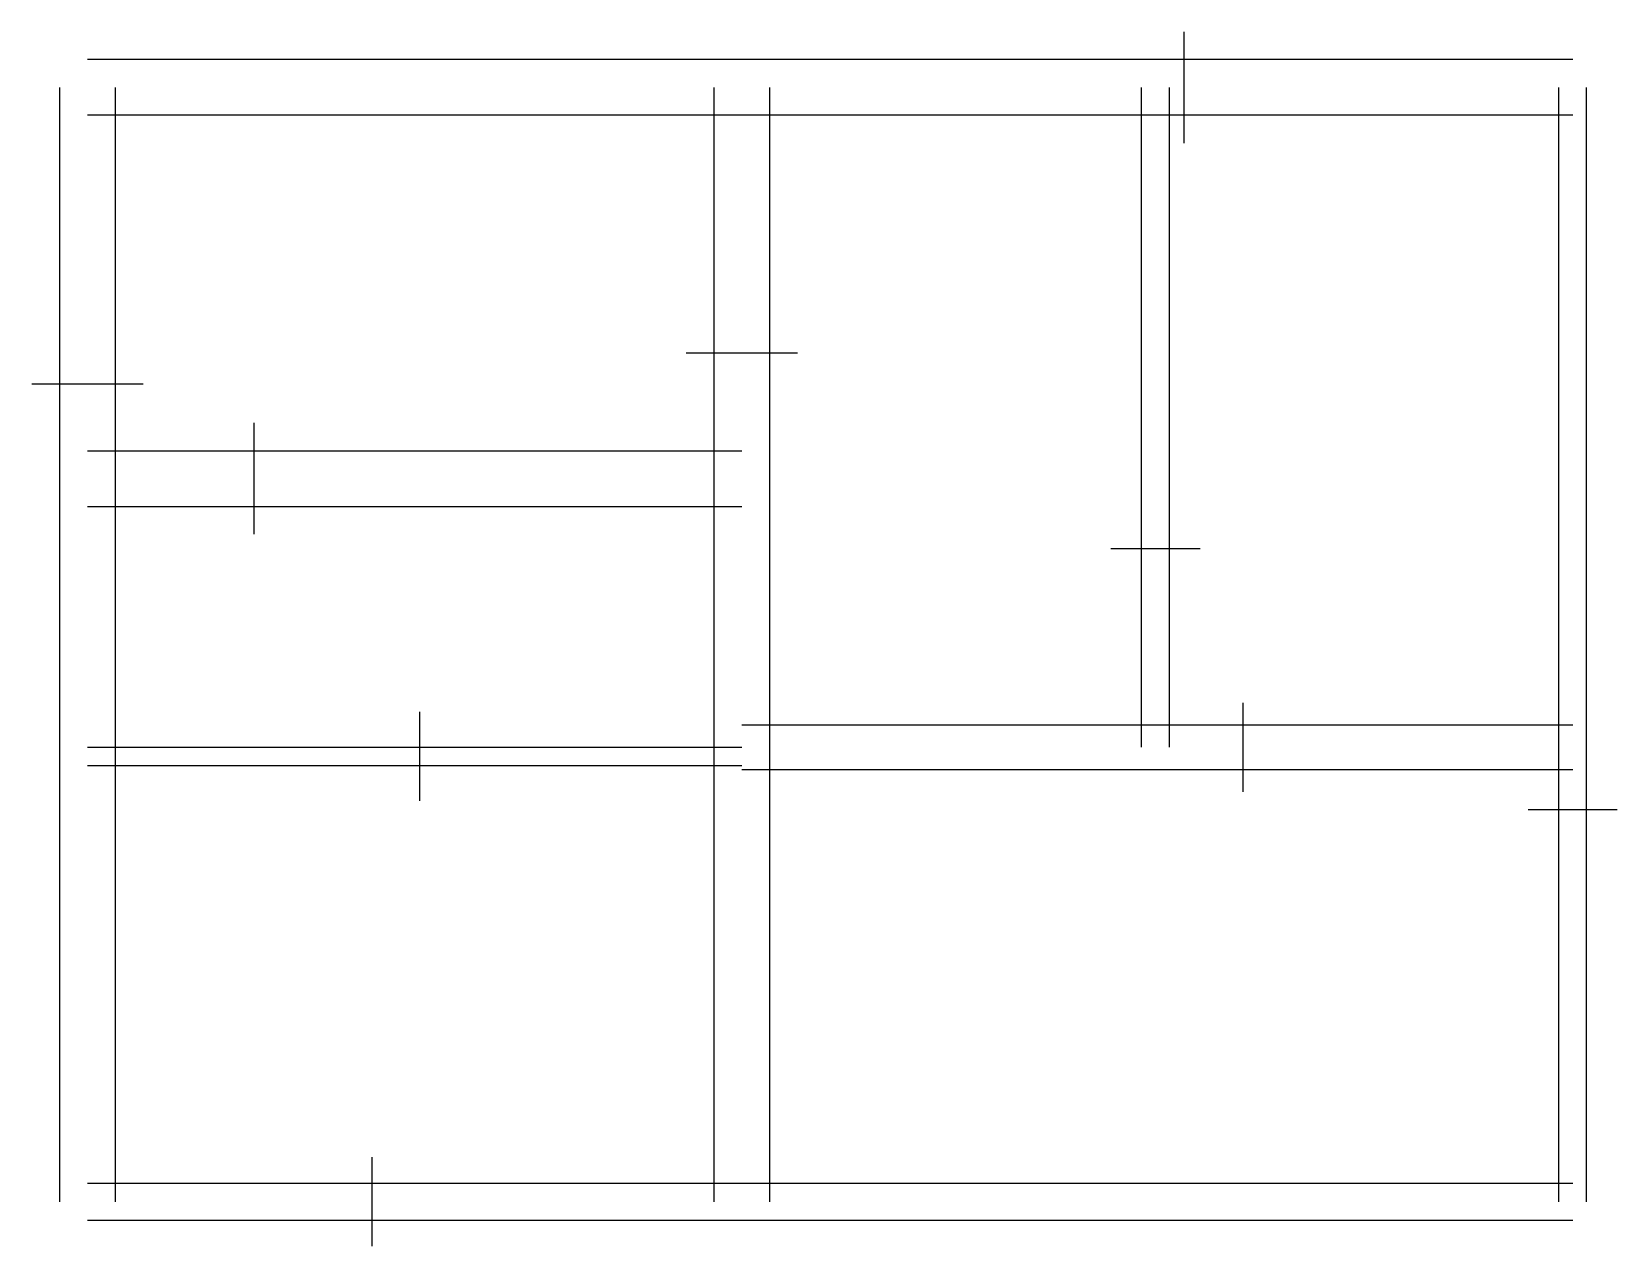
# Model space of a CAD drawing. Header units: millimetres. Extents: x -300 to 8240, y -240 to 6300.
import ezdxf

# ---------------------------------------------------------------- set-up
doc = ezdxf.new("R2010")
doc.units = ezdxf.units.MM
doc.layers.add('OPENING', color=4, linetype='Continuous')
doc.layers.add('WALL', color=7, linetype='Continuous')

msp = doc.modelspace()

# ---------------------------------------------------------------- linework, layer by layer
at = {"layer": 'OPENING'}
for p, q in [((5905.1, 6300), (5905.1, 5700)), ((3825, 4569.2), (3225, 4569.2)), ((-300, 4404.3), (300, 4404.3)), ((898.5, 3594), (898.5, 4194)), ((5993, 3515), (5513, 3515)), ((6224.6, 2207), (6224.6, 2687)), ((1790.6, 2158), (1790.6, 2638)), ((8240, 2110.1), (7760, 2110.1)), ((1533.7, -240), (1533.7, 240))]:
    msp.add_line(p, q, dxfattribs=at)
at = {"layer": 'WALL'}
for p, q in [((8000, 6150), (0, 6150)), ((-150, 6000), (-150, 0)), ((150, 6000), (150, 0)), ((3375, 0), (3375, 6000)), ((3675, 0), (3675, 6000)), ((5678, 2447), (5678, 6000)), ((5828, 2447), (5828, 6000)), ((7925, 0), (7925, 6000)), ((8075, 0), (8075, 6000)), ((8000, 5850), (0, 5850)), ((0, 4044), (3525, 4044)), ((0, 3744), (3525, 3744)), ((3525, 2567), (8000, 2567)), ((0, 2448), (3525, 2448)), ((0, 2348), (3525, 2348)), ((3525, 2327), (8000, 2327)), ((0, 100), (8000, 100)), ((0, -100), (8000, -100))]:
    msp.add_line(p, q, dxfattribs=at)

doc.saveas('drawing.dxf')
